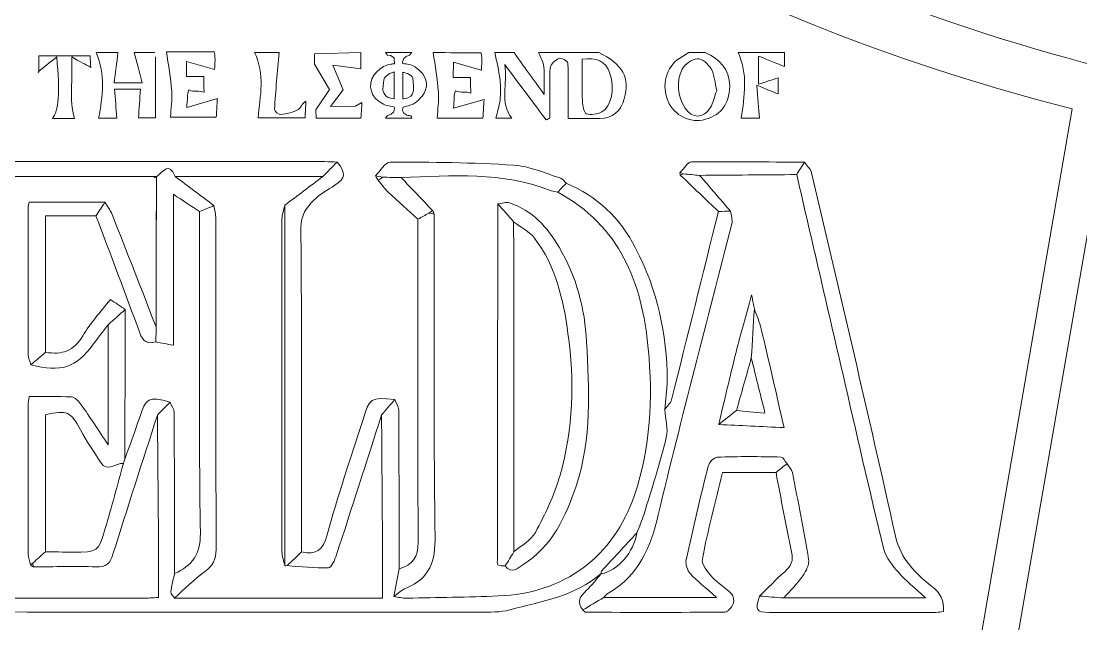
# Model space of a CAD drawing. Header units: inches. Extents: x 0 to 12, y 0 to 12.
# Drawn here: x 8.029 to 8.977, y 8.049 to 8.588 of the extents above; entities that cross this region are included whole.
import ezdxf

# ---------------------------------------------------------------- set-up
doc = ezdxf.new("R2010")
doc.units = ezdxf.units.IN
doc.header["$MEASUREMENT"] = 0

msp = doc.modelspace()

# ---------------------------------------------------------------- linework, layer by layer
at = {"color": 250, "lineweight": 0}
msp.add_line((8.91557, 8.00853), (9.00807, 8.54368), dxfattribs=at)
at = {"color": 5, "lineweight": 0}
msp.add_line((8.88136, 8.00131), (8.96923, 8.5097), dxfattribs=at)
at = {"color": 250, "lineweight": 0}
for centre, start, end in [((6.8804, 10.38902), 284.12606, 312.92928), ((9.47248, 10.38902), 227.07072, 255.87394)]:
    msp.add_arc(centre, 1.90288, start, end, dxfattribs=at)
at = {"color": 5, "lineweight": 0}
for centre, start, end in [((6.94795, 10.26277), 284.12606, 312.92928), ((9.41042, 10.26277), 227.07072, 255.87394)]:
    msp.add_arc(centre, 1.80773, start, end, dxfattribs=at)
at = {"color": 1, "lineweight": 0}
for points, knots in [([(8.04466, 8.5428), (8.04466, 8.54723), (8.04466, 8.55167), (8.04466, 8.55696), (8.05991, 8.55696), (8.0747, 8.55696), (8.0906, 8.55696), (8.09077, 8.55395), (8.09096, 8.55051), (8.09117, 8.54675), (8.08607, 8.54952), (8.08135, 8.55209), (8.07406, 8.55605), (8.07531, 8.53562), (8.07156, 8.51807), (8.07652, 8.50101), (8.07211, 8.50101), (8.06465, 8.50101), (8.05677, 8.50101), (8.0626, 8.50756), (8.06388, 8.52446), (8.06067, 8.55606), (8.05422, 8.55087), (8.04932, 8.54693), (8.04443, 8.543), (8.04443, 8.543), (8.04466, 8.5428), (8.04466, 8.5428)], [0, 0, 0, 0, 1, 1, 1, 2, 2, 2, 3, 3, 3, 4, 4, 4, 5, 5, 5, 6, 6, 6, 7, 7, 7, 8, 8, 8, 9, 9, 9, 9]), ([(8.14907, 8.55618), (8.14907, 8.55508), (8.14907, 8.55398), (8.14907, 8.55289), (8.14907, 8.53463), (8.14907, 8.51821), (8.14907, 8.50146), (8.14447, 8.50146), (8.13809, 8.50146), (8.13385, 8.50146), (8.13441, 8.50978), (8.13497, 8.51808), (8.13558, 8.52721), (8.12766, 8.52721), (8.12098, 8.52721), (8.1125, 8.52721), (8.11315, 8.51858), (8.11377, 8.51027), (8.11445, 8.50132), (8.10978, 8.50132), (8.10271, 8.50132), (8.09819, 8.50132), (8.10165, 8.52074), (8.10464, 8.54032), (8.09589, 8.55996), (8.1024, 8.55996), (8.10892, 8.55996), (8.11544, 8.55996), (8.11433, 8.55109), (8.11321, 8.54221), (8.11203, 8.53277), (8.1208, 8.53277), (8.12742, 8.53277), (8.13716, 8.53277), (8.13457, 8.54276), (8.13234, 8.55136), (8.1301, 8.55996), (8.1362, 8.55996), (8.1423, 8.55996), (8.1484, 8.55996)], [0, 0, 0, 0, 1, 1, 1, 2, 2, 2, 3, 3, 3, 4, 4, 4, 5, 5, 5, 6, 6, 6, 7, 7, 7, 8, 8, 8, 9, 9, 9, 10, 10, 10, 11, 11, 11, 12, 12, 12, 13, 13, 13, 13]), ([(8.20168, 8.56058), (8.20297, 8.5553), (8.20192, 8.54495), (8.20192, 8.54495), (8.20192, 8.54495), (8.17693, 8.55213), (8.17693, 8.55213), (8.17693, 8.55213), (8.17684, 8.53864), (8.17684, 8.53864), (8.17684, 8.53864), (8.19215, 8.53864), (8.19215, 8.53864), (8.19215, 8.53864), (8.19247, 8.52721), (8.19247, 8.52447), (8.1882, 8.52625), (8.18393, 8.52439), (8.17886, 8.52651), (8.17765, 8.52575), (8.17713, 8.51091), (8.17713, 8.51091), (8.17713, 8.51091), (8.20438, 8.51881), (8.20438, 8.51881), (8.20438, 8.51881), (8.20368, 8.50699), (8.20338, 8.50202), (8.18831, 8.50202), (8.17417, 8.50202), (8.16247, 8.50202), (8.1629, 8.51), (8.16412, 8.51778), (8.16354, 8.52543), (8.16265, 8.53727), (8.16053, 8.54901), (8.15893, 8.56079), (8.17197, 8.56079), (8.18864, 8.56058), (8.20168, 8.56058)], [0, 0, 0, 0, 1, 1, 1, 2, 2, 2, 3, 3, 3, 4, 4, 4, 5, 5, 5, 6, 6, 6, 7, 7, 7, 8, 8, 8, 9, 9, 9, 10, 10, 10, 11, 11, 11, 12, 12, 12, 13, 13, 13, 13]), ([(8.25964, 8.55996), (8.25817, 8.54302), (8.25654, 8.52609), (8.25552, 8.50912), (8.25543, 8.50762), (8.25951, 8.50432), (8.26133, 8.50454), (8.26661, 8.50519), (8.27205, 8.50658), (8.27678, 8.50896), (8.279, 8.51007), (8.27974, 8.51413), (8.28364, 8.51654), (8.2834, 8.51181), (8.28316, 8.50708), (8.28288, 8.50154), (8.2682, 8.50154), (8.25418, 8.50154), (8.24087, 8.50154), (8.24265, 8.5209), (8.24721, 8.54073), (8.23764, 8.55996), (8.24497, 8.55996), (8.25231, 8.55996), (8.25964, 8.55996)], [0, 0, 0, 0, 1, 1, 1, 2, 2, 2, 3, 3, 3, 4, 4, 4, 5, 5, 5, 6, 6, 6, 7, 7, 7, 8, 8, 8, 8]), ([(8.30767, 8.54867), (8.30767, 8.54867), (8.31707, 8.52661), (8.31707, 8.52661), (8.31707, 8.52661), (8.30558, 8.51175), (8.30558, 8.51175), (8.30558, 8.51175), (8.32788, 8.51189), (8.32788, 8.51189), (8.32788, 8.51189), (8.33372, 8.51517), (8.33372, 8.51517), (8.33372, 8.51517), (8.33312, 8.50629), (8.33279, 8.50127), (8.31799, 8.50127), (8.29278, 8.50127), (8.29278, 8.50127), (8.29278, 8.50127), (8.29262, 8.50885), (8.29262, 8.50885), (8.29262, 8.50885), (8.30458, 8.52689), (8.30458, 8.52689), (8.30458, 8.52689), (8.29129, 8.54972), (8.29129, 8.54972), (8.29129, 8.54972), (8.29118, 8.55901), (8.29118, 8.55901), (8.29118, 8.55901), (8.33288, 8.56016), (8.33288, 8.56016), (8.33289, 8.55528), (8.33289, 8.5504), (8.3329, 8.54553), (8.3329, 8.54553), (8.30767, 8.54867), (8.30767, 8.54867)], [0, 0, 0, 0, 1, 1, 1, 2, 2, 2, 3, 3, 3, 4, 4, 4, 5, 5, 5, 6, 6, 6, 7, 7, 7, 8, 8, 8, 9, 9, 9, 10, 10, 10, 11, 11, 11, 12, 12, 12, 13, 13, 13, 13]), ([(8.37831, 8.56001), (8.37831, 8.56001), (8.37638, 8.55754), (8.37638, 8.55754), (8.37638, 8.55754), (8.37016, 8.55672), (8.37019, 8.55145), (8.3702, 8.55107), (8.37019, 8.5507), (8.37019, 8.55021), (8.37211, 8.54991), (8.37398, 8.54968), (8.37583, 8.54933), (8.38053, 8.54841), (8.38226, 8.54657), (8.38583, 8.54335), (8.3928, 8.53707), (8.39347, 8.52824), (8.38755, 8.52097), (8.3832, 8.51563), (8.37983, 8.51308), (8.37318, 8.5119), (8.37018, 8.51137), (8.37016, 8.51145), (8.37019, 8.50837), (8.37023, 8.50493), (8.37478, 8.50371), (8.37478, 8.50371), (8.37478, 8.50371), (8.37573, 8.50369), (8.37621, 8.50369), (8.3786, 8.50369), (8.37837, 8.50124), (8.37837, 8.50124), (8.37837, 8.50124), (8.35475, 8.50124), (8.35475, 8.50124), (8.35475, 8.50124), (8.35671, 8.50369), (8.35671, 8.50369), (8.35671, 8.50369), (8.36279, 8.50456), (8.36284, 8.50975), (8.36286, 8.51104), (8.36265, 8.51153), (8.36112, 8.51168), (8.35564, 8.51222), (8.35285, 8.51338), (8.34832, 8.51677), (8.34063, 8.52253), (8.33806, 8.53489), (8.34761, 8.54332), (8.35177, 8.54699), (8.35426, 8.54869), (8.35964, 8.54961), (8.36062, 8.54977), (8.36161, 8.54987), (8.36288, 8.55004), (8.36278, 8.55175), (8.36253, 8.55515), (8.36253, 8.55515), (8.36253, 8.55515), (8.3593, 8.55745), (8.3593, 8.55745), (8.3593, 8.55745), (8.35673, 8.55754), (8.35673, 8.55754), (8.35673, 8.55754), (8.35469, 8.56001), (8.35469, 8.56001), (8.35469, 8.56001), (8.37831, 8.56001), (8.37831, 8.56001)], [0, 0, 0, 0, 1, 1, 1, 2, 2, 2, 3, 3, 3, 4, 4, 4, 5, 5, 5, 6, 6, 6, 7, 7, 7, 8, 8, 8, 9, 9, 9, 10, 10, 10, 11, 11, 11, 12, 12, 12, 13, 13, 13, 14, 14, 14, 15, 15, 15, 16, 16, 16, 17, 17, 17, 18, 18, 18, 19, 19, 19, 20, 20, 20, 21, 21, 21, 22, 22, 22, 23, 23, 23, 24, 24, 24, 24]), ([(8.4403, 8.55975), (8.4416, 8.55447), (8.44055, 8.54412), (8.44055, 8.54412), (8.44055, 8.54412), (8.41555, 8.55129), (8.41555, 8.55129), (8.41555, 8.55129), (8.41547, 8.5378), (8.41547, 8.5378), (8.41547, 8.5378), (8.43077, 8.5378), (8.43077, 8.5378), (8.43077, 8.5378), (8.43109, 8.52638), (8.43109, 8.52364), (8.42683, 8.52542), (8.42255, 8.52356), (8.41749, 8.52568), (8.41627, 8.52492), (8.41576, 8.51008), (8.41576, 8.51008), (8.41576, 8.51008), (8.443, 8.51798), (8.443, 8.51798), (8.443, 8.51798), (8.4423, 8.50616), (8.44201, 8.50119), (8.42693, 8.50119), (8.4128, 8.50119), (8.40109, 8.50119), (8.40152, 8.50917), (8.40274, 8.51695), (8.40217, 8.5246), (8.40127, 8.53644), (8.39915, 8.54818), (8.39756, 8.55996), (8.41059, 8.55996), (8.42727, 8.55975), (8.4403, 8.55975)], [0, 0, 0, 0, 1, 1, 1, 2, 2, 2, 3, 3, 3, 4, 4, 4, 5, 5, 5, 6, 6, 6, 7, 7, 7, 8, 8, 8, 9, 9, 9, 10, 10, 10, 11, 11, 11, 12, 12, 12, 13, 13, 13, 13]), ([(8.54559, 8.55996), (8.56699, 8.54984), (8.57389, 8.53734), (8.56849, 8.51859), (8.5653, 8.50752), (8.55817, 8.50125), (8.54651, 8.50096), (8.53636, 8.5007), (8.52619, 8.50091), (8.51837, 8.50091), (8.51837, 8.51776), (8.51861, 8.53427), (8.518, 8.55074), (8.51794, 8.55232), (8.51175, 8.5556), (8.50995, 8.55477), (8.50666, 8.55326), (8.50257, 8.54942), (8.50229, 8.54624), (8.50134, 8.53574), (8.50195, 8.52509), (8.50195, 8.51451), (8.50196, 8.51015), (8.50195, 8.5058), (8.50195, 8.50145), (8.50082, 8.50085), (8.49969, 8.50026), (8.49855, 8.49967), (8.48699, 8.51516), (8.47542, 8.53065), (8.46152, 8.54928), (8.46423, 8.53119), (8.45679, 8.51544), (8.46777, 8.50129), (8.4629, 8.50129), (8.45731, 8.50129), (8.45354, 8.50129), (8.45484, 8.50665), (8.45671, 8.51198), (8.4573, 8.51745), (8.45796, 8.52349), (8.45803, 8.52972), (8.45729, 8.53574), (8.4563, 8.54388), (8.45429, 8.55189), (8.45272, 8.55996), (8.45842, 8.55996), (8.46412, 8.55996), (8.46983, 8.55996), (8.47834, 8.54809), (8.48686, 8.53622), (8.49671, 8.52249), (8.49671, 8.5322), (8.49728, 8.53973), (8.4965, 8.54713), (8.49604, 8.55152), (8.49345, 8.55569), (8.49182, 8.55996), (8.50975, 8.55996), (8.52767, 8.55996), (8.54559, 8.55996)], [0, 0, 0, 0, 1, 1, 1, 2, 2, 2, 3, 3, 3, 4, 4, 4, 5, 5, 5, 6, 6, 6, 7, 7, 7, 8, 8, 8, 9, 9, 9, 10, 10, 10, 11, 11, 11, 12, 12, 12, 13, 13, 13, 14, 14, 14, 15, 15, 15, 16, 16, 16, 17, 17, 17, 18, 18, 18, 19, 19, 19, 20, 20, 20, 20]), ([(8.5308, 8.55402), (8.5308, 8.54134), (8.53052, 8.52888), (8.53096, 8.51644), (8.5311, 8.5125), (8.53227, 8.50608), (8.53455, 8.50527), (8.5385, 8.50388), (8.5443, 8.50479), (8.54824, 8.50684), (8.55702, 8.51142), (8.56015, 8.52796), (8.55568, 8.54115), (8.55176, 8.55274), (8.5434, 8.55605), (8.5308, 8.55402)], [0, 0, 0, 0, 1, 1, 1, 2, 2, 2, 3, 3, 3, 4, 4, 4, 5, 5, 5, 5]), ([(8.64091, 8.55996), (8.65374, 8.55396), (8.66286, 8.5454), (8.66279, 8.52987), (8.66271, 8.51366), (8.65389, 8.50249), (8.6384, 8.49961), (8.6251, 8.49714), (8.611, 8.50559), (8.6067, 8.51863), (8.60164, 8.53392), (8.60727, 8.54937), (8.62044, 8.55645), (8.62243, 8.55751), (8.62431, 8.55878), (8.62625, 8.55996), (8.63113, 8.55996), (8.63602, 8.55996), (8.64091, 8.55996)], [0, 0, 0, 0, 1, 1, 1, 2, 2, 2, 3, 3, 3, 4, 4, 4, 5, 5, 5, 6, 6, 6, 6]), ([(8.65117, 8.52583), (8.64953, 8.53299), (8.64928, 8.53992), (8.64628, 8.54532), (8.6439, 8.54958), (8.63798, 8.55468), (8.63389, 8.55447), (8.62909, 8.55422), (8.62258, 8.54963), (8.62032, 8.54515), (8.61449, 8.5336), (8.6163, 8.52132), (8.62288, 8.51037), (8.62868, 8.5007), (8.63959, 8.50083), (8.6454, 8.51055), (8.64821, 8.51525), (8.64938, 8.52093), (8.65117, 8.52583)], [0, 0, 0, 0, 1, 1, 1, 2, 2, 2, 3, 3, 3, 4, 4, 4, 5, 5, 5, 6, 6, 6, 6]), ([(8.71179, 8.55996), (8.71179, 8.55471), (8.71179, 8.54945), (8.71179, 8.54742), (8.70514, 8.55011), (8.69787, 8.55306), (8.68861, 8.55682), (8.68861, 8.54687), (8.68861, 8.5406), (8.68861, 8.53164), (8.69485, 8.53368), (8.70057, 8.53556), (8.7061, 8.53737), (8.7061, 8.53338), (8.7061, 8.52762), (8.7061, 8.52298), (8.70107, 8.52502), (8.69537, 8.52733), (8.68698, 8.53073), (8.68798, 8.51871), (8.68868, 8.51023), (8.68943, 8.50131), (8.68587, 8.50131), (8.67894, 8.50131), (8.67313, 8.50131), (8.67601, 8.52108), (8.67931, 8.5407), (8.67024, 8.55996), (8.68409, 8.55996), (8.69794, 8.55996), (8.71179, 8.55996)], [0, 0, 0, 0, 1, 1, 1, 2, 2, 2, 3, 3, 3, 4, 4, 4, 5, 5, 5, 6, 6, 6, 7, 7, 7, 8, 8, 8, 9, 9, 9, 10, 10, 10, 10]), ([(8.04443, 8.543), (8.04443, 8.543), (8.04415, 8.54224), (8.04415, 8.54224), (8.04415, 8.54224), (8.04466, 8.5428), (8.04466, 8.5428), (8.04466, 8.5428), (8.04443, 8.543), (8.04443, 8.543)], [0, 0, 0, 0, 1, 1, 1, 2, 2, 2, 3, 3, 3, 3]), ([(8.36272, 8.54261), (8.36272, 8.54261), (8.35502, 8.54066), (8.35372, 8.53666), (8.35241, 8.53266), (8.35252, 8.52591), (8.35252, 8.52591), (8.35252, 8.52591), (8.35363, 8.52267), (8.35537, 8.52096), (8.35711, 8.51924), (8.36272, 8.51861), (8.36272, 8.51861), (8.36272, 8.51861), (8.36272, 8.54261), (8.36272, 8.54261)], [0, 0, 0, 0, 1, 1, 1, 2, 2, 2, 3, 3, 3, 4, 4, 4, 5, 5, 5, 5]), ([(8.37034, 8.51855), (8.37069, 8.51855), (8.37536, 8.51903), (8.37737, 8.52084), (8.37937, 8.52266), (8.37975, 8.52594), (8.37975, 8.52594), (8.37975, 8.52594), (8.38005, 8.53323), (8.37931, 8.53706), (8.37856, 8.54089), (8.37033, 8.54238), (8.37033, 8.54238), (8.37033, 8.54238), (8.37034, 8.5296), (8.37034, 8.51855)], [0, 0, 0, 0, 1, 1, 1, 2, 2, 2, 3, 3, 3, 4, 4, 4, 5, 5, 5, 5])]:
    msp.add_open_spline(points, degree=3, knots=knots, dxfattribs=at)
at = {"color": 5, "lineweight": 0}
for points, knots in [([(8.31154, 8.46194), (8.30729, 8.45763), (8.30303, 8.45332), (8.29878, 8.44901), (8.25475, 8.44901), (8.21071, 8.44902), (8.16668, 8.44902), (8.1613, 8.46268), (8.15573, 8.45328), (8.15021, 8.44915), (8.14925, 8.4491), (8.14828, 8.44905), (8.14732, 8.449), (8.08134, 8.44901), (8.01536, 8.44901), (7.94938, 8.44901), (7.94841, 8.44901), (7.94744, 8.44901), (7.94647, 8.449), (7.94357, 8.45024), (7.94066, 8.45148), (7.93691, 8.45308), (7.93918, 8.4565), (7.9411, 8.4594), (7.94303, 8.46231), (8.06221, 8.46233), (8.18139, 8.46235), (8.30057, 8.46235), (8.30423, 8.46235), (8.30788, 8.46208), (8.31154, 8.46194)], [0, 0, 0, 0, 1, 1, 1, 2, 2, 2, 3, 3, 3, 4, 4, 4, 5, 5, 5, 6, 6, 6, 7, 7, 7, 8, 8, 8, 9, 9, 9, 10, 10, 10, 10]), ([(8.20137, 8.423), (8.19705, 8.4212), (8.19274, 8.41939), (8.18843, 8.41759), (8.18111, 8.42244), (8.17379, 8.42729), (8.16506, 8.43308), (8.16506, 8.38733), (8.16506, 8.34324), (8.16506, 8.2979), (8.15911, 8.29904), (8.15429, 8.29997), (8.14947, 8.3009), (8.14949, 8.30543), (8.14951, 8.30997), (8.14953, 8.3145), (8.14965, 8.35881), (8.14977, 8.40312), (8.14988, 8.44743), (8.15006, 8.44799), (8.15016, 8.44857), (8.15021, 8.44915), (8.15573, 8.45328), (8.1613, 8.46268), (8.16668, 8.44902), (8.17824, 8.44035), (8.18981, 8.43167), (8.20137, 8.423)], [0, 0, 0, 0, 1, 1, 1, 2, 2, 2, 3, 3, 3, 4, 4, 4, 5, 5, 5, 6, 6, 6, 7, 7, 7, 8, 8, 8, 9, 9, 9, 9]), ([(8.31154, 8.46194), (8.31974, 8.45201), (8.31926, 8.44772), (8.30947, 8.44118), (8.30306, 8.4369), (8.2959, 8.43327), (8.29067, 8.42781), (8.28433, 8.42118), (8.27901, 8.41457), (8.27912, 8.40307), (8.28003, 8.30637), (8.27974, 8.20966), (8.27982, 8.11295), (8.27546, 8.10883), (8.2711, 8.10471), (8.26673, 8.10059), (8.26609, 8.10058), (8.26544, 8.10056), (8.2648, 8.10052), (8.2648, 8.20812), (8.2648, 8.31572), (8.2648, 8.42331), (8.27613, 8.43188), (8.28746, 8.44044), (8.29878, 8.44901), (8.30303, 8.45332), (8.30729, 8.45763), (8.31154, 8.46194)], [0, 0, 0, 0, 1, 1, 1, 2, 2, 2, 3, 3, 3, 4, 4, 4, 5, 5, 5, 6, 6, 6, 7, 7, 7, 8, 8, 8, 9, 9, 9, 9]), ([(8.51644, 8.44301), (8.51393, 8.44032), (8.51142, 8.43763), (8.50891, 8.43495), (8.50695, 8.43539), (8.50489, 8.43558), (8.50305, 8.43632), (8.45947, 8.45366), (8.41404, 8.44987), (8.36879, 8.44813), (8.36328, 8.44822), (8.35777, 8.4483), (8.35226, 8.44839), (8.3501, 8.44879), (8.34793, 8.44919), (8.34576, 8.44959), (8.35015, 8.45385), (8.35452, 8.46178), (8.35893, 8.46179), (8.39587, 8.46192), (8.43288, 8.46159), (8.46972, 8.4592), (8.48394, 8.45827), (8.49781, 8.45176), (8.51174, 8.4475), (8.5136, 8.44693), (8.51489, 8.44455), (8.51644, 8.44301)], [0, 0, 0, 0, 1, 1, 1, 2, 2, 2, 3, 3, 3, 4, 4, 4, 5, 5, 5, 6, 6, 6, 7, 7, 7, 8, 8, 8, 9, 9, 9, 9]), ([(8.72961, 8.46177), (8.72732, 8.45808), (8.72502, 8.4544), (8.72273, 8.45073), (8.69378, 8.45051), (8.66483, 8.45029), (8.63588, 8.45006), (8.63101, 8.45049), (8.62614, 8.45092), (8.62127, 8.45135), (8.62036, 8.4518), (8.61946, 8.45225), (8.61855, 8.4527), (8.62186, 8.45598), (8.62512, 8.46206), (8.62847, 8.46211), (8.66218, 8.46256), (8.6959, 8.46202), (8.72961, 8.46177)], [0, 0, 0, 0, 1, 1, 1, 2, 2, 2, 3, 3, 3, 4, 4, 4, 5, 5, 5, 6, 6, 6, 6]), ([(8.72961, 8.46177), (8.73184, 8.45868), (8.73531, 8.45589), (8.7361, 8.45247), (8.76143, 8.34406), (8.78697, 8.23569), (8.81116, 8.12702), (8.81574, 8.10643), (8.82885, 8.09368), (8.84337, 8.08224), (8.85166, 8.07571), (8.85462, 8.06966), (8.85396, 8.0596), (8.85183, 8.05932), (8.84958, 8.05878), (8.84732, 8.05878), (8.79768, 8.05873), (8.74805, 8.05872), (8.69842, 8.05876), (8.68635, 8.05877), (8.68532, 8.06057), (8.68954, 8.07337), (8.69678, 8.0728), (8.70402, 8.07223), (8.71126, 8.07166), (8.75251, 8.07166), (8.79376, 8.07166), (8.8379, 8.07166), (8.82822, 8.08075), (8.82034, 8.08712), (8.81378, 8.09464), (8.80847, 8.10074), (8.80254, 8.10769), (8.8007, 8.11519), (8.78787, 8.1676), (8.77604, 8.22025), (8.76388, 8.27282), (8.75016, 8.33213), (8.73644, 8.39142), (8.72273, 8.45072), (8.72502, 8.4544), (8.72732, 8.45808), (8.72961, 8.46177)], [0, 0, 0, 0, 1, 1, 1, 2, 2, 2, 3, 3, 3, 4, 4, 4, 5, 5, 5, 6, 6, 6, 7, 7, 7, 8, 8, 8, 9, 9, 9, 10, 10, 10, 11, 11, 11, 12, 12, 12, 13, 13, 13, 14, 14, 14, 14]), ([(7.94938, 8.44901), (8.01536, 8.44901), (8.08134, 8.44901), (8.14732, 8.44901), (8.14817, 8.44848), (8.14903, 8.44795), (8.14989, 8.44743), (8.14977, 8.40312), (8.14965, 8.35881), (8.14953, 8.31451), (8.13646, 8.34804), (8.12346, 8.38158), (8.11024, 8.41504), (8.10871, 8.41891), (8.10597, 8.4223), (8.10379, 8.42591), (8.08142, 8.42591), (8.05905, 8.42591), (8.0359, 8.42591), (8.03571, 8.4246), (8.03518, 8.42267), (8.03517, 8.42074), (8.03512, 8.37699), (8.03508, 8.33325), (8.03524, 8.2895), (8.03525, 8.2865), (8.03678, 8.2835), (8.0376, 8.2805), (8.06463, 8.27333), (8.07792, 8.27772), (8.09336, 8.29882), (8.09768, 8.30472), (8.1022, 8.31046), (8.10662, 8.31627), (8.10662, 8.28144), (8.10662, 8.2466), (8.10662, 8.20886), (8.0975, 8.22256), (8.09032, 8.23378), (8.08262, 8.24463), (8.08049, 8.24763), (8.07694, 8.25143), (8.07384, 8.25163), (8.06144, 8.25243), (8.04896, 8.25196), (8.03607, 8.25196), (8.03561, 8.24862), (8.03512, 8.24668), (8.03512, 8.24474), (8.03507, 8.20009), (8.03504, 8.15543), (8.03517, 8.11078), (8.03518, 8.1077), (8.03653, 8.10462), (8.03726, 8.10154), (8.03806, 8.10084), (8.03885, 8.10013), (8.03965, 8.09943), (8.05838, 8.09954), (8.07713, 8.10027), (8.09583, 8.0995), (8.10508, 8.09912), (8.10844, 8.1026), (8.11101, 8.11089), (8.12391, 8.15246), (8.13743, 8.19384), (8.15074, 8.23529), (8.15107, 8.19871), (8.15146, 8.16213), (8.15173, 8.12555), (8.15185, 8.10813), (8.15175, 8.09071), (8.15175, 8.07209), (8.1464, 8.07185), (8.14209, 8.07149), (8.13777, 8.07148), (8.08001, 8.07145), (8.02224, 8.07149), (7.96448, 8.0714), (7.95965, 8.0714), (7.95483, 8.07059), (7.95001, 8.07016), (7.95001, 8.07015), (7.94929, 8.0711), (7.94929, 8.0711), (7.95424, 8.07581), (7.95856, 8.08155), (7.96427, 8.08498), (7.9737, 8.09065), (7.97713, 8.09773), (7.97709, 8.10883), (7.9767, 8.2076), (7.97687, 8.30637), (7.97683, 8.40514), (7.97683, 8.4096), (7.97644, 8.41405), (7.97622, 8.4185), (7.96717, 8.428), (7.95811, 8.43751), (7.94905, 8.44701), (7.94918, 8.44768), (7.94929, 8.44834), (7.94938, 8.44901)], [0, 0, 0, 0, 1, 1, 1, 2, 2, 2, 3, 3, 3, 4, 4, 4, 5, 5, 5, 6, 6, 6, 7, 7, 7, 8, 8, 8, 9, 9, 9, 10, 10, 10, 11, 11, 11, 12, 12, 12, 13, 13, 13, 14, 14, 14, 15, 15, 15, 16, 16, 16, 17, 17, 17, 18, 18, 18, 19, 19, 19, 20, 20, 20, 21, 21, 21, 22, 22, 22, 23, 23, 23, 24, 24, 24, 25, 25, 25, 26, 26, 26, 27, 27, 27, 28, 28, 28, 29, 29, 29, 30, 30, 30, 31, 31, 31, 32, 32, 32, 33, 33, 33, 34, 34, 34, 34]), ([(8.15021, 8.44915), (8.15016, 8.44857), (8.15006, 8.44799), (8.14988, 8.44743), (8.14903, 8.44795), (8.14817, 8.44848), (8.14732, 8.44901), (8.14828, 8.44905), (8.14925, 8.4491), (8.15021, 8.44915)], [0, 0, 0, 0, 1, 1, 1, 2, 2, 2, 3, 3, 3, 3]), ([(8.26673, 8.10059), (8.2791, 8.09978), (8.29149, 8.09829), (8.30382, 8.09874), (8.30638, 8.09884), (8.30956, 8.10585), (8.31097, 8.11017), (8.3246, 8.15189), (8.33791, 8.19372), (8.3513, 8.23552), (8.35161, 8.19156), (8.35194, 8.14761), (8.35223, 8.10365), (8.3523, 8.09354), (8.35224, 8.08342), (8.35224, 8.07158), (8.28952, 8.07158), (8.22781, 8.07158), (8.1661, 8.07159), (8.17501, 8.0795), (8.18344, 8.08806), (8.19299, 8.09512), (8.20019, 8.10044), (8.20335, 8.10587), (8.20332, 8.11517), (8.20295, 8.21388), (8.20312, 8.31258), (8.20304, 8.41129), (8.20304, 8.4152), (8.20195, 8.4191), (8.20137, 8.423), (8.18981, 8.43167), (8.17824, 8.44035), (8.16668, 8.44902), (8.21071, 8.44902), (8.25475, 8.44901), (8.29878, 8.44901), (8.28746, 8.44044), (8.27613, 8.43188), (8.2648, 8.42331), (8.2639, 8.41912), (8.26222, 8.41494), (8.26221, 8.41075), (8.26207, 8.31151), (8.26207, 8.21226), (8.26221, 8.11301), (8.26222, 8.10885), (8.2639, 8.10469), (8.2648, 8.10052), (8.26544, 8.10056), (8.26609, 8.10058), (8.26673, 8.10059)], [0, 0, 0, 0, 1, 1, 1, 2, 2, 2, 3, 3, 3, 4, 4, 4, 5, 5, 5, 6, 6, 6, 7, 7, 7, 8, 8, 8, 9, 9, 9, 10, 10, 10, 11, 11, 11, 12, 12, 12, 13, 13, 13, 14, 14, 14, 15, 15, 15, 16, 16, 16, 17, 17, 17, 17]), ([(8.35226, 8.44839), (8.35095, 8.44745), (8.34964, 8.44652), (8.34833, 8.44558), (8.34747, 8.44692), (8.34662, 8.44826), (8.34576, 8.44959), (8.34793, 8.44919), (8.3501, 8.44879), (8.35226, 8.44839)], [0, 0, 0, 0, 1, 1, 1, 2, 2, 2, 3, 3, 3, 3]), ([(8.35226, 8.44839), (8.35777, 8.4483), (8.36328, 8.44822), (8.36879, 8.44813), (8.37817, 8.4383), (8.38754, 8.42846), (8.39691, 8.41862), (8.39581, 8.41782), (8.39471, 8.41703), (8.39361, 8.41624), (8.39037, 8.41446), (8.38713, 8.41268), (8.38389, 8.4109), (8.37499, 8.41894), (8.36599, 8.42686), (8.35727, 8.43508), (8.35395, 8.43822), (8.35129, 8.44207), (8.34833, 8.44558), (8.34964, 8.44652), (8.35095, 8.44745), (8.35226, 8.44839)], [0, 0, 0, 0, 1, 1, 1, 2, 2, 2, 3, 3, 3, 4, 4, 4, 5, 5, 5, 6, 6, 6, 7, 7, 7, 7]), ([(8.39691, 8.41862), (8.38754, 8.42846), (8.37817, 8.4383), (8.36879, 8.44813), (8.41404, 8.44987), (8.45947, 8.45366), (8.50305, 8.43632), (8.50489, 8.43558), (8.50695, 8.43539), (8.50891, 8.43495), (8.5646, 8.40488), (8.58431, 8.35431), (8.5899, 8.29498), (8.59411, 8.25034), (8.59209, 8.20648), (8.57763, 8.16384), (8.55882, 8.10834), (8.5144, 8.07562), (8.45571, 8.07346), (8.4285, 8.07245), (8.40127, 8.07199), (8.37405, 8.07147), (8.3701, 8.0714), (8.36613, 8.07241), (8.36216, 8.07292), (8.36582, 8.07549), (8.36916, 8.07884), (8.3732, 8.0805), (8.39454, 8.08923), (8.39958, 8.10459), (8.39923, 8.12725), (8.39775, 8.22333), (8.39851, 8.31945), (8.39845, 8.41555), (8.39794, 8.41658), (8.39742, 8.4176), (8.39691, 8.41862)], [0, 0, 0, 0, 1, 1, 1, 2, 2, 2, 3, 3, 3, 4, 4, 4, 5, 5, 5, 6, 6, 6, 7, 7, 7, 8, 8, 8, 9, 9, 9, 10, 10, 10, 11, 11, 11, 12, 12, 12, 12]), ([(8.66348, 8.41797), (8.65429, 8.42867), (8.64509, 8.43937), (8.63589, 8.45006), (8.66483, 8.45029), (8.69378, 8.45051), (8.72273, 8.45073), (8.73644, 8.39142), (8.75016, 8.33213), (8.76388, 8.27282), (8.77604, 8.22025), (8.78787, 8.1676), (8.8007, 8.11519), (8.80254, 8.10769), (8.80847, 8.10074), (8.81378, 8.09464), (8.82034, 8.08712), (8.82822, 8.08075), (8.8379, 8.07166), (8.79376, 8.07166), (8.75251, 8.07166), (8.71126, 8.07166), (8.717, 8.07826), (8.7233, 8.08448), (8.72829, 8.09162), (8.73119, 8.09577), (8.73411, 8.10172), (8.73338, 8.10628), (8.72918, 8.13231), (8.72399, 8.15818), (8.71883, 8.18405), (8.71827, 8.18685), (8.71574, 8.18926), (8.71412, 8.19186), (8.71238, 8.19395), (8.71067, 8.19781), (8.70888, 8.19785), (8.68979, 8.19827), (8.67067, 8.19844), (8.65159, 8.19772), (8.64872, 8.19761), (8.64437, 8.19298), (8.64355, 8.18973), (8.63651, 8.16184), (8.6299, 8.13383), (8.62384, 8.1057), (8.62303, 8.10198), (8.62491, 8.09639), (8.62754, 8.09348), (8.63371, 8.08665), (8.64109, 8.08093), (8.65092, 8.07213), (8.61495, 8.07213), (8.58249, 8.07213), (8.55003, 8.07214), (8.55151, 8.07352), (8.55279, 8.07526), (8.55451, 8.07624), (8.58164, 8.09177), (8.59189, 8.11678), (8.59888, 8.14615), (8.61962, 8.2333), (8.64274, 8.31989), (8.66469, 8.40677), (8.66555, 8.41018), (8.66394, 8.41422), (8.66348, 8.41797)], [0, 0, 0, 0, 1, 1, 1, 2, 2, 2, 3, 3, 3, 4, 4, 4, 5, 5, 5, 6, 6, 6, 7, 7, 7, 8, 8, 8, 9, 9, 9, 10, 10, 10, 11, 11, 11, 12, 12, 12, 13, 13, 13, 14, 14, 14, 15, 15, 15, 16, 16, 16, 17, 17, 17, 18, 18, 18, 19, 19, 19, 20, 20, 20, 21, 21, 21, 22, 22, 22, 22]), ([(8.62127, 8.45135), (8.62038, 8.451), (8.61949, 8.45065), (8.6186, 8.4503), (8.61844, 8.45083), (8.61821, 8.45135), (8.61814, 8.45189), (8.61811, 8.45214), (8.61841, 8.45243), (8.61855, 8.4527), (8.61946, 8.45225), (8.62036, 8.4518), (8.62127, 8.45135)], [0, 0, 0, 0, 1, 1, 1, 2, 2, 2, 3, 3, 3, 4, 4, 4, 4]), ([(8.62127, 8.45135), (8.62614, 8.45092), (8.63101, 8.45049), (8.63589, 8.45006), (8.64509, 8.43937), (8.65429, 8.42867), (8.66348, 8.41797), (8.65988, 8.41789), (8.65628, 8.41781), (8.65268, 8.41774), (8.64132, 8.42859), (8.62996, 8.43945), (8.6186, 8.4503), (8.61949, 8.45065), (8.62038, 8.451), (8.62127, 8.45135)], [0, 0, 0, 0, 1, 1, 1, 2, 2, 2, 3, 3, 3, 4, 4, 4, 5, 5, 5, 5]), ([(8.51644, 8.44301), (8.54422, 8.43117), (8.56447, 8.41227), (8.57862, 8.38487), (8.59798, 8.34735), (8.6068, 8.30803), (8.60682, 8.26633), (8.60683, 8.25761), (8.60541, 8.24888), (8.60465, 8.24016), (8.60525, 8.23183), (8.60794, 8.22299), (8.60605, 8.21527), (8.60041, 8.19218), (8.59307, 8.16949), (8.58618, 8.14672), (8.58445, 8.14098), (8.58191, 8.13549), (8.57973, 8.12989), (8.56915, 8.1185), (8.55855, 8.10713), (8.54803, 8.09568), (8.54761, 8.09522), (8.5479, 8.09412), (8.54786, 8.09331), (8.54786, 8.09331), (8.54789, 8.09357), (8.54789, 8.09357), (8.52441, 8.07314), (8.49447, 8.06867), (8.46595, 8.061), (8.45748, 8.05873), (8.44818, 8.05901), (8.43925, 8.05901), (8.28495, 8.0589), (8.13065, 8.05879), (7.97634, 8.05921), (7.96446, 8.05925), (7.9598, 8.0549), (7.95679, 8.04419), (7.94983, 8.01935), (7.94147, 7.9949), (7.93429, 7.97012), (7.93181, 7.96158), (7.92824, 7.9581), (7.91855, 7.95812), (7.79559, 7.95838), (7.67264, 7.95823), (7.54969, 7.95777), (7.53808, 7.95772), (7.53369, 7.96254), (7.53353, 7.97317), (7.53894, 7.9727), (7.54435, 7.97223), (7.54976, 7.97176), (7.55504, 7.97151), (7.56031, 7.97105), (7.56557, 7.97105), (7.65461, 7.97101), (7.74364, 7.97102), (7.83268, 7.97102), (7.85747, 7.97102), (7.88228, 7.97077), (7.90707, 7.97127), (7.91108, 7.97135), (7.91757, 7.97384), (7.9186, 7.97675), (7.92957, 8.00771), (7.93967, 8.03897), (7.95001, 8.07016), (7.95483, 8.07059), (7.95965, 8.0714), (7.96448, 8.0714), (8.02224, 8.07149), (8.08001, 8.07145), (8.13777, 8.07148), (8.14209, 8.07149), (8.1464, 8.07185), (8.15175, 8.07209), (8.15175, 8.09071), (8.15185, 8.10813), (8.15173, 8.12555), (8.15146, 8.16213), (8.15107, 8.19871), (8.15074, 8.23529), (8.15453, 8.23921), (8.15831, 8.24313), (8.16209, 8.24705), (8.16335, 8.24394), (8.1657, 8.24084), (8.16572, 8.23772), (8.16602, 8.18967), (8.16603, 8.14161), (8.1661, 8.09356), (8.1649, 8.08802), (8.16336, 8.08252), (8.16271, 8.07692), (8.16252, 8.0753), (8.1649, 8.07337), (8.1661, 8.07158), (8.22781, 8.07158), (8.28952, 8.07158), (8.35224, 8.07158), (8.35224, 8.08342), (8.3523, 8.09354), (8.35223, 8.10365), (8.35194, 8.14761), (8.35161, 8.19156), (8.3513, 8.23552), (8.35521, 8.24015), (8.35913, 8.24478), (8.36305, 8.2494), (8.3643, 8.24631), (8.36661, 8.24323), (8.36663, 8.24013), (8.36697, 8.19269), (8.36701, 8.14525), (8.36712, 8.09781), (8.36546, 8.08951), (8.36381, 8.08122), (8.36216, 8.07292), (8.36613, 8.07241), (8.3701, 8.0714), (8.37405, 8.07147), (8.40127, 8.07199), (8.4285, 8.07245), (8.45571, 8.07346), (8.5144, 8.07562), (8.55882, 8.10834), (8.57763, 8.16384), (8.59209, 8.20648), (8.59411, 8.25034), (8.5899, 8.29498), (8.58431, 8.35431), (8.5646, 8.40488), (8.50891, 8.43495), (8.51142, 8.43763), (8.51393, 8.44032), (8.51644, 8.44301)], [0, 0, 0, 0, 1, 1, 1, 2, 2, 2, 3, 3, 3, 4, 4, 4, 5, 5, 5, 6, 6, 6, 7, 7, 7, 8, 8, 8, 9, 9, 9, 10, 10, 10, 11, 11, 11, 12, 12, 12, 13, 13, 13, 14, 14, 14, 15, 15, 15, 16, 16, 16, 17, 17, 17, 18, 18, 18, 19, 19, 19, 20, 20, 20, 21, 21, 21, 22, 22, 22, 23, 23, 23, 24, 24, 24, 25, 25, 25, 26, 26, 26, 27, 27, 27, 28, 28, 28, 29, 29, 29, 30, 30, 30, 31, 31, 31, 32, 32, 32, 33, 33, 33, 34, 34, 34, 35, 35, 35, 36, 36, 36, 37, 37, 37, 38, 38, 38, 39, 39, 39, 40, 40, 40, 41, 41, 41, 42, 42, 42, 43, 43, 43, 44, 44, 44, 45, 45, 45, 46, 46, 46, 46]), ([(8.09576, 8.41393), (8.0812, 8.41393), (8.06664, 8.41393), (8.05078, 8.41393), (8.05078, 8.37258), (8.05078, 8.33212), (8.05078, 8.29167), (8.04639, 8.28794), (8.04199, 8.28422), (8.0376, 8.2805), (8.03678, 8.2835), (8.03525, 8.2865), (8.03524, 8.2895), (8.03508, 8.33325), (8.03512, 8.37699), (8.03517, 8.42074), (8.03518, 8.42267), (8.03571, 8.4246), (8.0359, 8.42591), (8.05905, 8.42591), (8.08142, 8.42591), (8.10379, 8.42591), (8.10111, 8.42191), (8.09843, 8.41792), (8.09576, 8.41393)], [0, 0, 0, 0, 1, 1, 1, 2, 2, 2, 3, 3, 3, 4, 4, 4, 5, 5, 5, 6, 6, 6, 7, 7, 7, 8, 8, 8, 8]), ([(8.09576, 8.41393), (8.09843, 8.41792), (8.10111, 8.42191), (8.10379, 8.42591), (8.10597, 8.4223), (8.10871, 8.41891), (8.11024, 8.41504), (8.12346, 8.38158), (8.13646, 8.34804), (8.14953, 8.31451), (8.14951, 8.30997), (8.14949, 8.30543), (8.14947, 8.3009), (8.14178, 8.29856), (8.13774, 8.30138), (8.13494, 8.30906), (8.12218, 8.34413), (8.10887, 8.37899), (8.09576, 8.41393)], [0, 0, 0, 0, 1, 1, 1, 2, 2, 2, 3, 3, 3, 4, 4, 4, 5, 5, 5, 6, 6, 6, 6]), ([(8.1661, 8.09356), (8.1815, 8.10058), (8.18944, 8.11013), (8.18917, 8.1295), (8.18786, 8.22551), (8.18848, 8.32155), (8.18843, 8.41759), (8.19274, 8.41939), (8.19705, 8.4212), (8.20137, 8.423), (8.20195, 8.4191), (8.20304, 8.4152), (8.20304, 8.41129), (8.20312, 8.31258), (8.20295, 8.21388), (8.20332, 8.11517), (8.20335, 8.10587), (8.20019, 8.10044), (8.19299, 8.09512), (8.18344, 8.08806), (8.17501, 8.0795), (8.1661, 8.07159), (8.1649, 8.07337), (8.16252, 8.0753), (8.16271, 8.07692), (8.16336, 8.08252), (8.1649, 8.08802), (8.1661, 8.09356)], [0, 0, 0, 0, 1, 1, 1, 2, 2, 2, 3, 3, 3, 4, 4, 4, 5, 5, 5, 6, 6, 6, 7, 7, 7, 8, 8, 8, 9, 9, 9, 9]), ([(8.2648, 8.10052), (8.2639, 8.10469), (8.26222, 8.10885), (8.26221, 8.11301), (8.26207, 8.21226), (8.26207, 8.31151), (8.26221, 8.41075), (8.26222, 8.41494), (8.2639, 8.41912), (8.2648, 8.42331), (8.2648, 8.31572), (8.2648, 8.20812), (8.2648, 8.10052)], [0, 0, 0, 0, 1, 1, 1, 2, 2, 2, 3, 3, 3, 4, 4, 4, 4]), ([(8.39691, 8.41862), (8.39742, 8.4176), (8.39794, 8.41658), (8.39845, 8.41555), (8.39684, 8.41578), (8.39522, 8.41601), (8.39361, 8.41624), (8.39471, 8.41703), (8.39581, 8.41782), (8.39691, 8.41862)], [0, 0, 0, 0, 1, 1, 1, 2, 2, 2, 3, 3, 3, 3]), ([(8.46197, 8.10035), (8.46768, 8.09258), (8.47325, 8.09849), (8.47775, 8.10133), (8.50418, 8.11798), (8.51619, 8.14456), (8.52558, 8.17274), (8.53955, 8.21464), (8.53707, 8.258), (8.53478, 8.30091), (8.53319, 8.33056), (8.52575, 8.35961), (8.5102, 8.38571), (8.49957, 8.40354), (8.4864, 8.41884), (8.46576, 8.42537), (8.46266, 8.42635), (8.45878, 8.42484), (8.45526, 8.42447), (8.45519, 8.31869), (8.45512, 8.21291), (8.45506, 8.10713), (8.45506, 8.1051), (8.45442, 8.10203), (8.45543, 8.10129), (8.45699, 8.10014), (8.45973, 8.10058), (8.46197, 8.10035)], [0, 0, 0, 0, 1, 1, 1, 2, 2, 2, 3, 3, 3, 4, 4, 4, 5, 5, 5, 6, 6, 6, 7, 7, 7, 8, 8, 8, 9, 9, 9, 9]), ([(8.46956, 8.11284), (8.46703, 8.10868), (8.4645, 8.10452), (8.46197, 8.10035), (8.45973, 8.10058), (8.45699, 8.10014), (8.45543, 8.10129), (8.45442, 8.10203), (8.45506, 8.1051), (8.45506, 8.10713), (8.45512, 8.21291), (8.45519, 8.31869), (8.45526, 8.42447), (8.46001, 8.41913), (8.46476, 8.41379), (8.4695, 8.40845), (8.46952, 8.30991), (8.46954, 8.21138), (8.46956, 8.11284)], [0, 0, 0, 0, 1, 1, 1, 2, 2, 2, 3, 3, 3, 4, 4, 4, 5, 5, 5, 6, 6, 6, 6]), ([(8.45526, 8.42447), (8.45878, 8.42484), (8.46266, 8.42635), (8.46576, 8.42537), (8.4864, 8.41884), (8.49957, 8.40354), (8.5102, 8.38571), (8.52575, 8.35961), (8.53319, 8.33056), (8.53478, 8.30091), (8.53707, 8.258), (8.53955, 8.21464), (8.52558, 8.17274), (8.51619, 8.14456), (8.50418, 8.11798), (8.47775, 8.10133), (8.47325, 8.09849), (8.46768, 8.09258), (8.46197, 8.10035), (8.4645, 8.10452), (8.46703, 8.10868), (8.46956, 8.11284), (8.47619, 8.11861), (8.4851, 8.12316), (8.48899, 8.13041), (8.49776, 8.14674), (8.50589, 8.16388), (8.51099, 8.18164), (8.52292, 8.22321), (8.52396, 8.26594), (8.51811, 8.3086), (8.51395, 8.33893), (8.50724, 8.36889), (8.48808, 8.39392), (8.48345, 8.39996), (8.47578, 8.40367), (8.4695, 8.40845), (8.46476, 8.41379), (8.46001, 8.41913), (8.45526, 8.42447)], [0, 0, 0, 0, 1, 1, 1, 2, 2, 2, 3, 3, 3, 4, 4, 4, 5, 5, 5, 6, 6, 6, 7, 7, 7, 8, 8, 8, 9, 9, 9, 10, 10, 10, 11, 11, 11, 12, 12, 12, 13, 13, 13, 13]), ([(8.36216, 8.07292), (8.36381, 8.08122), (8.36546, 8.08951), (8.36712, 8.09781), (8.37897, 8.10136), (8.38415, 8.1081), (8.38407, 8.12165), (8.3835, 8.21806), (8.38384, 8.31449), (8.38389, 8.4109), (8.38713, 8.41268), (8.39037, 8.41446), (8.39361, 8.41624), (8.39522, 8.41601), (8.39684, 8.41578), (8.39845, 8.41555), (8.39851, 8.31945), (8.39775, 8.22333), (8.39923, 8.12725), (8.39958, 8.10459), (8.39454, 8.08923), (8.3732, 8.0805), (8.36916, 8.07884), (8.36582, 8.07549), (8.36216, 8.07292)], [0, 0, 0, 0, 1, 1, 1, 2, 2, 2, 3, 3, 3, 4, 4, 4, 5, 5, 5, 6, 6, 6, 7, 7, 7, 8, 8, 8, 8]), ([(8.57973, 8.12989), (8.58191, 8.13549), (8.58445, 8.14098), (8.58618, 8.14672), (8.59307, 8.16949), (8.60041, 8.19218), (8.60605, 8.21527), (8.60794, 8.22299), (8.60525, 8.23183), (8.60465, 8.24016), (8.60672, 8.24315), (8.60988, 8.24587), (8.61071, 8.24917), (8.62487, 8.30532), (8.63874, 8.36153), (8.65268, 8.41774), (8.65628, 8.41781), (8.65988, 8.41789), (8.66348, 8.41797), (8.66394, 8.41422), (8.66555, 8.41018), (8.66469, 8.40677), (8.64274, 8.31989), (8.61962, 8.2333), (8.59888, 8.14615), (8.59189, 8.11678), (8.58164, 8.09177), (8.55451, 8.07624), (8.55279, 8.07526), (8.55151, 8.07352), (8.55003, 8.07214), (8.54382, 8.06839), (8.53761, 8.06464), (8.5314, 8.06089), (8.5256, 8.06793), (8.52868, 8.07296), (8.53451, 8.07827), (8.53949, 8.0828), (8.54347, 8.08843), (8.5479, 8.09357), (8.54789, 8.09357), (8.54786, 8.09331), (8.54786, 8.09331), (8.56268, 8.0962), (8.5771, 8.11274), (8.57973, 8.12989)], [0, 0, 0, 0, 1, 1, 1, 2, 2, 2, 3, 3, 3, 4, 4, 4, 5, 5, 5, 6, 6, 6, 7, 7, 7, 8, 8, 8, 9, 9, 9, 10, 10, 10, 11, 11, 11, 12, 12, 12, 13, 13, 13, 14, 14, 14, 15, 15, 15, 15]), ([(8.68483, 8.33049), (8.6842, 8.33379), (8.68357, 8.33708), (8.68244, 8.34295), (8.67733, 8.32428), (8.67262, 8.3081), (8.66851, 8.29177), (8.66308, 8.27024), (8.65811, 8.24858), (8.65295, 8.22698), (8.67202, 8.22606), (8.69109, 8.22514), (8.71145, 8.22417), (8.70429, 8.25522), (8.69779, 8.28396), (8.69097, 8.31263), (8.68952, 8.31873), (8.68691, 8.32455), (8.68483, 8.33049)], [0, 0, 0, 0, 1, 1, 1, 2, 2, 2, 3, 3, 3, 4, 4, 4, 5, 5, 5, 6, 6, 6, 6]), ([(8.68483, 8.33049), (8.68393, 8.31585), (8.68302, 8.30121), (8.68212, 8.28657), (8.6777, 8.2709), (8.67329, 8.25523), (8.66887, 8.23957), (8.66357, 8.23537), (8.65826, 8.23118), (8.65295, 8.22698), (8.65811, 8.24858), (8.66308, 8.27024), (8.66851, 8.29177), (8.67262, 8.3081), (8.67733, 8.32428), (8.68244, 8.34295), (8.68357, 8.33708), (8.6842, 8.33379), (8.68483, 8.33049)], [0, 0, 0, 0, 1, 1, 1, 2, 2, 2, 3, 3, 3, 4, 4, 4, 5, 5, 5, 6, 6, 6, 6]), ([(8.0376, 8.2805), (8.04199, 8.28422), (8.04639, 8.28794), (8.05078, 8.29167), (8.06523, 8.28913), (8.07617, 8.29271), (8.08411, 8.30652), (8.09051, 8.31764), (8.09962, 8.3272), (8.10864, 8.33889), (8.11322, 8.33583), (8.11761, 8.33291), (8.12199, 8.32999), (8.11687, 8.32542), (8.11175, 8.32085), (8.10662, 8.31627), (8.1022, 8.31046), (8.09768, 8.30472), (8.09336, 8.29882), (8.07792, 8.27772), (8.06463, 8.27333), (8.0376, 8.2805)], [0, 0, 0, 0, 1, 1, 1, 2, 2, 2, 3, 3, 3, 4, 4, 4, 5, 5, 5, 6, 6, 6, 7, 7, 7, 7]), ([(8.12159, 8.19592), (8.12118, 8.19467), (8.12076, 8.19343), (8.12035, 8.19218), (8.11355, 8.19302), (8.10619, 8.18323), (8.09988, 8.19327), (8.09386, 8.20286), (8.08722, 8.21213), (8.0819, 8.22209), (8.0731, 8.23859), (8.0702, 8.24023), (8.05053, 8.23563), (8.05053, 8.19487), (8.05053, 8.15399), (8.05053, 8.11311), (8.0468, 8.10967), (8.04306, 8.10623), (8.03933, 8.10279), (8.03861, 8.10243), (8.03792, 8.10201), (8.03726, 8.10154), (8.03653, 8.10462), (8.03518, 8.1077), (8.03517, 8.11078), (8.03504, 8.15543), (8.03507, 8.20009), (8.03512, 8.24474), (8.03512, 8.24668), (8.03561, 8.24862), (8.03607, 8.25196), (8.04896, 8.25196), (8.06144, 8.25243), (8.07384, 8.25163), (8.07694, 8.25143), (8.08049, 8.24763), (8.08262, 8.24463), (8.09032, 8.23378), (8.0975, 8.22256), (8.10662, 8.20886), (8.10662, 8.2466), (8.10662, 8.28144), (8.10662, 8.31627), (8.11175, 8.32085), (8.11687, 8.32542), (8.12199, 8.33), (8.12186, 8.28531), (8.12172, 8.24061), (8.12159, 8.19592)], [0, 0, 0, 0, 1, 1, 1, 2, 2, 2, 3, 3, 3, 4, 4, 4, 5, 5, 5, 6, 6, 6, 7, 7, 7, 8, 8, 8, 9, 9, 9, 10, 10, 10, 11, 11, 11, 12, 12, 12, 13, 13, 13, 14, 14, 14, 15, 15, 15, 16, 16, 16, 16]), ([(8.68483, 8.33049), (8.68691, 8.32455), (8.68952, 8.31873), (8.69097, 8.31263), (8.69779, 8.28396), (8.70429, 8.25522), (8.71145, 8.22417), (8.69109, 8.22514), (8.67202, 8.22606), (8.65295, 8.22698), (8.65826, 8.23118), (8.66357, 8.23537), (8.66887, 8.23957), (8.67648, 8.23883), (8.68409, 8.2381), (8.69435, 8.23711), (8.68974, 8.25573), (8.68593, 8.27115), (8.68212, 8.28657), (8.68302, 8.30121), (8.68393, 8.31585), (8.68483, 8.33049)], [0, 0, 0, 0, 1, 1, 1, 2, 2, 2, 3, 3, 3, 4, 4, 4, 5, 5, 5, 6, 6, 6, 7, 7, 7, 7]), ([(8.12159, 8.19592), (8.12595, 8.20819), (8.13055, 8.22038), (8.1346, 8.23275), (8.14064, 8.25119), (8.14266, 8.25238), (8.16209, 8.24705), (8.15831, 8.24313), (8.15453, 8.23921), (8.15074, 8.23529), (8.13743, 8.19384), (8.12391, 8.15246), (8.11101, 8.11089), (8.10844, 8.1026), (8.10508, 8.09912), (8.09583, 8.0995), (8.07713, 8.10027), (8.05838, 8.09954), (8.03965, 8.09943), (8.03954, 8.10055), (8.03943, 8.10167), (8.03933, 8.10278), (8.04306, 8.10623), (8.0468, 8.10967), (8.05053, 8.11311), (8.05865, 8.11295), (8.06676, 8.11268), (8.07488, 8.11266), (8.09748, 8.1126), (8.09776, 8.11255), (8.10411, 8.13382), (8.10989, 8.15316), (8.11496, 8.17272), (8.12035, 8.19218), (8.12076, 8.19343), (8.12118, 8.19467), (8.12159, 8.19592)], [0, 0, 0, 0, 1, 1, 1, 2, 2, 2, 3, 3, 3, 4, 4, 4, 5, 5, 5, 6, 6, 6, 7, 7, 7, 8, 8, 8, 9, 9, 9, 10, 10, 10, 11, 11, 11, 12, 12, 12, 12]), ([(8.26673, 8.10059), (8.2711, 8.10471), (8.27546, 8.10883), (8.27982, 8.11295), (8.29291, 8.10987), (8.2988, 8.11456), (8.30253, 8.12821), (8.31197, 8.1627), (8.32359, 8.19661), (8.33445, 8.23071), (8.34097, 8.25123), (8.34106, 8.2512), (8.36305, 8.2494), (8.35913, 8.24478), (8.35521, 8.24015), (8.3513, 8.23552), (8.33791, 8.19372), (8.3246, 8.15189), (8.31097, 8.11017), (8.30956, 8.10585), (8.30638, 8.09884), (8.30382, 8.09874), (8.29149, 8.09829), (8.2791, 8.09978), (8.26673, 8.10059)], [0, 0, 0, 0, 1, 1, 1, 2, 2, 2, 3, 3, 3, 4, 4, 4, 5, 5, 5, 6, 6, 6, 7, 7, 7, 8, 8, 8, 8]), ([(8.5314, 8.06089), (8.53761, 8.06464), (8.54382, 8.06839), (8.55003, 8.07214), (8.58249, 8.07213), (8.61495, 8.07213), (8.65092, 8.07213), (8.64109, 8.08093), (8.63371, 8.08665), (8.62754, 8.09348), (8.62491, 8.09639), (8.62303, 8.10198), (8.62384, 8.1057), (8.6299, 8.13383), (8.63651, 8.16184), (8.64355, 8.18973), (8.64437, 8.19298), (8.64872, 8.19761), (8.65159, 8.19772), (8.67067, 8.19844), (8.68979, 8.19827), (8.70888, 8.19785), (8.71067, 8.19781), (8.71238, 8.19395), (8.71412, 8.19186), (8.71083, 8.18927), (8.70753, 8.18668), (8.70424, 8.18408), (8.68846, 8.18408), (8.67267, 8.18408), (8.65635, 8.18408), (8.65002, 8.15767), (8.64326, 8.13221), (8.63831, 8.10641), (8.6374, 8.10168), (8.64298, 8.09479), (8.64707, 8.09026), (8.65213, 8.08466), (8.65914, 8.08086), (8.66449, 8.07548), (8.66632, 8.07365), (8.66691, 8.06888), (8.66588, 8.06635), (8.66463, 8.06331), (8.66107, 8.05908), (8.65847, 8.05906), (8.61703, 8.05862), (8.57558, 8.05875), (8.53413, 8.05887), (8.53322, 8.05887), (8.53231, 8.06019), (8.5314, 8.06089)], [0, 0, 0, 0, 1, 1, 1, 2, 2, 2, 3, 3, 3, 4, 4, 4, 5, 5, 5, 6, 6, 6, 7, 7, 7, 8, 8, 8, 9, 9, 9, 10, 10, 10, 11, 11, 11, 12, 12, 12, 13, 13, 13, 14, 14, 14, 15, 15, 15, 16, 16, 16, 17, 17, 17, 17]), ([(8.70424, 8.18408), (8.70753, 8.18668), (8.71083, 8.18927), (8.71412, 8.19186), (8.71574, 8.18926), (8.71827, 8.18685), (8.71883, 8.18405), (8.72399, 8.15818), (8.72918, 8.13231), (8.73338, 8.10628), (8.73411, 8.10172), (8.73119, 8.09577), (8.72829, 8.09162), (8.7233, 8.08448), (8.717, 8.07826), (8.71126, 8.07166), (8.70402, 8.07223), (8.69678, 8.0728), (8.68954, 8.07337), (8.697, 8.08067), (8.70418, 8.0883), (8.71202, 8.09518), (8.71772, 8.10017), (8.72, 8.10491), (8.7182, 8.11296), (8.71294, 8.13653), (8.70881, 8.16036), (8.70424, 8.18408)], [0, 0, 0, 0, 1, 1, 1, 2, 2, 2, 3, 3, 3, 4, 4, 4, 5, 5, 5, 6, 6, 6, 7, 7, 7, 8, 8, 8, 9, 9, 9, 9]), ([(8.03726, 8.10154), (8.03792, 8.10201), (8.03861, 8.10243), (8.03933, 8.10279), (8.03943, 8.10167), (8.03954, 8.10055), (8.03965, 8.09943), (8.03885, 8.10013), (8.03806, 8.10084), (8.03726, 8.10154)], [0, 0, 0, 0, 1, 1, 1, 2, 2, 2, 3, 3, 3, 3])]:
    msp.add_open_spline(points, degree=3, knots=knots, dxfattribs=at)

doc.saveas('drawing.dxf')
